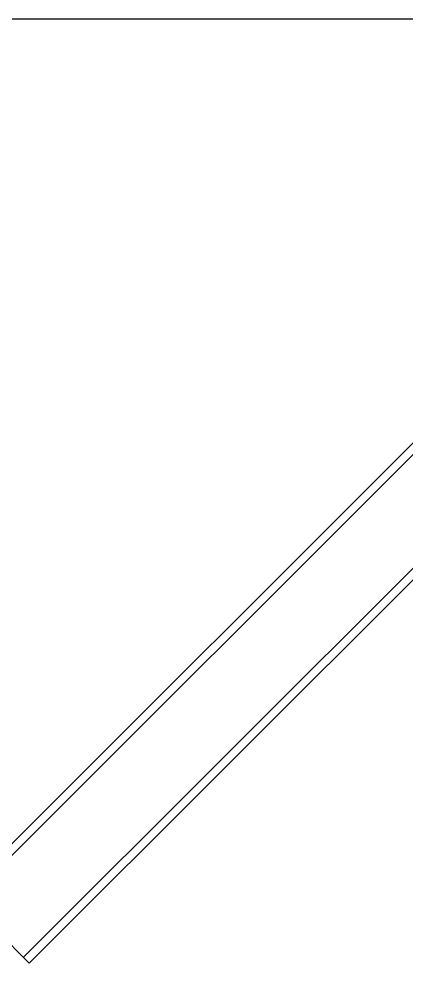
# Model space of a CAD drawing. Extents: x 27938 to 1507990, y 110129 to 923079.
# Drawn here: x 556241 to 557582, y 366265 to 369538 of the extents above; entities that cross this region are included whole.
import ezdxf

# ---------------------------------------------------------------- set-up
doc = ezdxf.new("R2010")
doc.units = 0
doc.header["$LTSCALE"] = 1000
doc.header["$MEASUREMENT"] = 0
doc.layers.add('BZ', color=2, linetype='Continuous')

msp = doc.modelspace()

# ---------------------------------------------------------------- linework, layer by layer
for p, q in [((556039.6, 366502.4), (558616.9, 369079.7)), ((556059.9, 366482.2), (558637.1, 369059.5)), ((556256.5, 366285.6), (558833.8, 368862.9)), ((556276.7, 366265.4), (558854, 368842.6)), ((556276.7, 366265.4), (556039.6, 366502.4))]:
    msp.add_line(p, q)
at = {"layer": 'BZ'}
msp.add_line((543637, 369537.9), (561709, 369537.9), dxfattribs=at)

doc.saveas('drawing.dxf')
